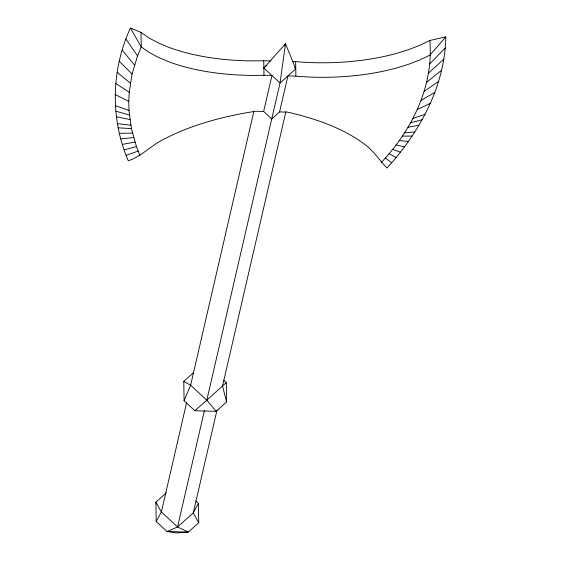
<?xml version="1.0" encoding="UTF-8"?>
<svg xmlns="http://www.w3.org/2000/svg" width="561" height="561" viewBox="0 0 561 561"><rect width="100%" height="100%" fill="white"/><g stroke="black" fill="none" stroke-linecap="round" stroke-linejoin="round"><path stroke-width="0.84" d="M139.934 155.502L136.442 146.568L131.414 128.574L129.002 110.44L128.785 101.345L129.226 92.249L132.073 74.059L137.536 55.939L141.246 46.935L141.014 32.405L130.411 28.05C111.246 69.522 110.082 118.771 128.301 160.783C142.319 156.077 152.115 144.359 165.551 138.406A198.11 83.54 -0.9 0 1 255.676 111.246L263.649 111.471L271.741 118.96L279.595 111.919L287.905 75.931L295.878 76.156A132.221 55.756 -0.9 0 0 396.62 67.965L408.857 64.178L420.042 59.838L430.035 55.013L445.827 36.879C444.943 86.408 419.67 132.108 387.013 168.019C379.18 160.144 373.444 150.327 364.075 143.96A198.11 83.54 -0.9 0 0 287.569 112.144L279.595 111.919M381.522 162.262C412.047 129.724 433.807 86.057 429.803 40.483L445.827 36.879M186.645 402.461L161.365 511.976L156.203 521.513L166.989 531.498L176.161 532.95L188.258 532.094L198.734 522.705L198.419 503.329L195.88 500.98M253.789 111.653L190.628 385.218L184.085 400.757L194.87 410.736L216.132 411.332L226.609 401.942L226.3 382.574L223.762 380.225M263.649 111.471L271.952 75.49L263.979 75.265A132.221 55.756 -0.9 0 1 168.286 61.577L157.95 57.159L148.896 52.25L141.246 46.935L130.411 28.05M166.372 492.754L155.895 502.144L161.365 511.976L177.542 526.954L188.258 532.094L166.989 531.498L177.542 526.954L204.4 410.631M194.87 410.736L206.813 400.196L280.044 82.979L285.514 43.737L263.866 68L280.044 82.979L295.759 68.891L285.514 43.737L284.245 45.918M216.96 410.21L193.257 512.873L177.542 526.954M285.879 111.695L222.521 386.115L226.609 401.942M198.419 503.329L193.257 512.873L198.734 522.705M429.565 64.115L445.217 48.001M226.3 382.574L206.813 400.196L190.628 385.218L183.77 381.382L193.629 372.546M428.429 73.211L443.814 59.122M263.866 68L266.889 65.293M426.648 82.299L441.626 70.23M424.207 91.373L438.653 81.317M421.115 100.412L434.894 92.369M429.803 40.483L419.81 45.308L408.625 49.648L396.389 53.435A132.221 55.756 -0.9 0 1 295.64 61.626L292.456 61.542M417.37 109.423L430.357 103.385M126.225 155.32L138.188 151.035M412.987 118.385L425.042 114.346M124.149 149.857L136.442 146.568M410.47 122.845L421.998 119.795M407.952 127.298L418.955 125.243M122.466 144.366L135.019 142.08M120.783 138.876L133.602 137.592M404.411 132.831L414.67 132.01M119.493 133.357L132.508 133.083M402.286 136.148L412.104 136.071M141.014 32.405L148.665 37.72L157.718 42.629L168.055 47.047A132.221 55.756 -0.9 0 0 263.747 60.735L270.921 60.939M118.196 127.845L131.414 128.574M399.137 140.545L408.296 141.442M117.522 123.693L130.839 125.173M116.4 116.779L129.879 119.521M395.989 144.934L404.488 146.814M115.896 111.225L129.444 114.977M115.391 105.678L129.002 110.44M392.525 149.289L400.309 152.143M115.173 94.564L128.785 101.345M389.068 153.644L396.122 157.466M115.748 83.442L129.226 92.249M385.295 157.95L391.571 162.746M117.109 72.32L130.32 83.147M294.518 67.741L295.759 68.891M119.255 61.212L132.073 74.059M206.813 400.196L216.132 411.332M122.193 50.118L134.479 64.985M125.909 39.067L137.536 55.939M156.323 503.806L155.895 502.144L156.203 521.513M295.64 61.626L295.878 76.156M263.747 60.735L263.979 75.265M183.77 381.382L184.085 400.757"/></g></svg>
